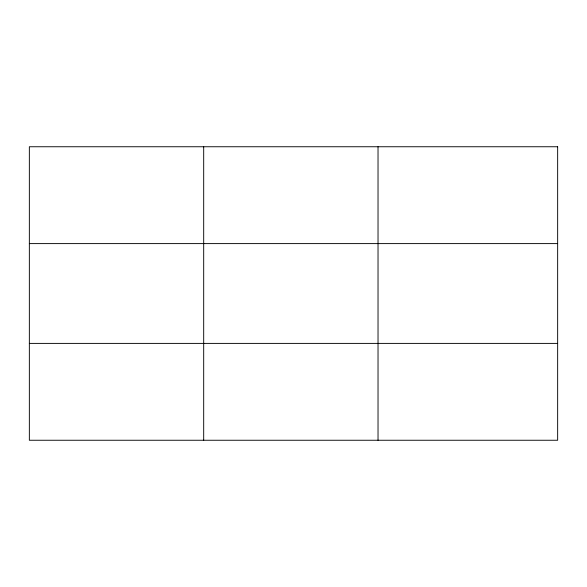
<?xml version="1.0" encoding="UTF-8"?>
<svg xmlns="http://www.w3.org/2000/svg" width="587" height="587" viewBox="0 0 587 587"><rect width="100%" height="100%" fill="white"/><g stroke="black" fill="none" stroke-linecap="round" stroke-linejoin="round"><path stroke-width="0.88" d="M203.689 440.25L203.689 146.75M378.028 440.25L378.028 146.75M29.35 243.605L557.65 243.605M29.35 343.395L557.65 343.395M557.65 146.75L29.35 146.75L29.35 440.25L557.65 440.25L557.65 146.75"/></g></svg>
